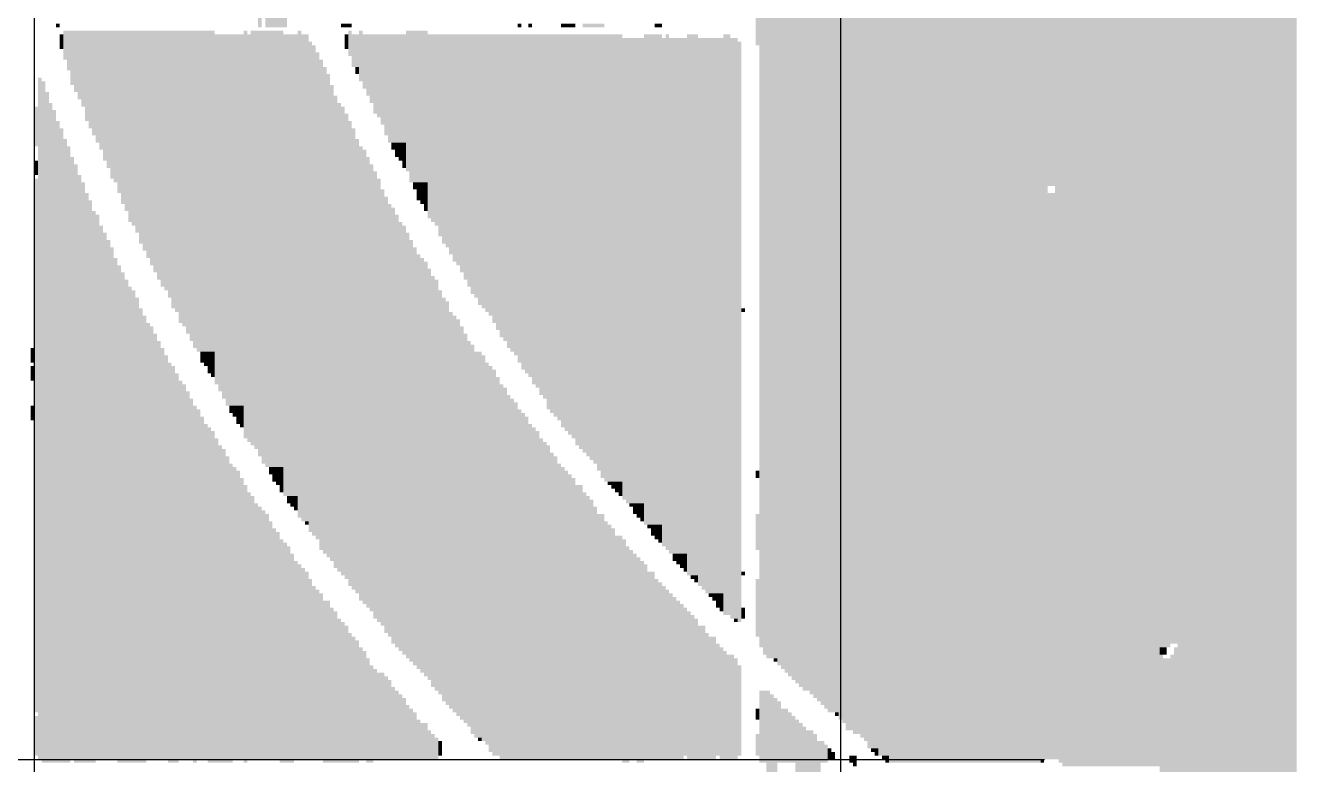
# Model space of a CAD drawing. Extents: x 0 to 19.7, y 0 to 11.
# Drawn here: x 17.14 to 19.7, y 2.247 to 3.736 of the extents above; entities that cross this region are included whole.
import ezdxf

# ---------------------------------------------------------------- set-up
doc = ezdxf.new("R2010")
doc.units = 0
doc.layers.get('0').update_dxf_attribs({"linetype": 'CONTINUOUS'})
doc.layers.add('1', color=1, linetype='CONTINUOUS')

# ---------------------------------------------------------------- blocks, each defined once
blk = doc.blocks.new('*U0')
at = {"color": 7}
for points in [[(2593, 1125), (2594, 1125), (2593, 316), (2594, 316)], [(2600, 1127), (2606, 1127), (2600, 310), (2606, 310)], [(2606, 1128), (2608, 1128), (2606, 310), (2608, 310)], [(2608, 1127), (2618, 1127), (2608, 310), (2618, 310)], [(2618, 1128), (2619, 1128), (2618, 310), (2619, 310)], [(2619, 1127), (2630, 1127), (2619, 310), (2630, 310)], [(2630, 1128), (2632, 1128), (2630, 310), (2632, 310)], [(2632, 1127), (2634, 1127), (2632, 310), (2634, 310)], [(2634, 1128), (2637, 1128), (2634, 310), (2637, 310)], [(2637, 1127), (2641, 1127), (2637, 310), (2641, 310)], [(2641, 1128), (2642, 1128), (2641, 310), (2642, 310)], [(2589, 1121), (2590, 1121), (2589, 319), (2590, 319)], [(2590, 1122), (2591, 1122), (2590, 318), (2591, 318)], [(2591, 1123), (2592, 1123), (2591, 318), (2592, 318)], [(2592, 1124), (2593, 1124), (2592, 317), (2593, 317)], [(2586, 1118), (2587, 1118), (2586, 322), (2587, 322)], [(2587, 1119), (2588, 1119), (2587, 321), (2588, 321)], [(2588, 1120), (2589, 1120), (2588, 319), (2589, 319)], [(2581, 1114), (2582, 1114), (2581, 326), (2582, 326)], [(2582, 1115), (2583, 1115), (2582, 325), (2583, 325)], [(2583, 1116), (2584, 1116), (2583, 324), (2584, 324)], [(2584, 1117), (2586, 1117), (2584, 324), (2586, 324)], [(2578, 1111), (2579, 1111), (2578, 329), (2579, 329)], [(2579, 1112), (2580, 1112), (2579, 328), (2580, 328)], [(2580, 1113), (2581, 1113), (2580, 327), (2581, 327)], [(2573, 1107), (2574, 1107), (2573, 333), (2574, 333)], [(2574, 1108), (2575, 1108), (2574, 332), (2575, 332)], [(2575, 1109), (2576, 1109), (2575, 331), (2576, 331)], [(2576, 1110), (2578, 1110), (2576, 330), (2578, 330)], [(2570, 1104), (2571, 1104), (2570, 336), (2571, 336)], [(2571, 1105), (2572, 1105), (2571, 335), (2572, 335)], [(2572, 1106), (2573, 1106), (2572, 334), (2573, 334)], [(2565, 1100), (2566, 1100), (2565, 340), (2566, 340)], [(2566, 1101), (2567, 1101), (2566, 339), (2567, 339)], [(2567, 1102), (2569, 1102), (2567, 339), (2569, 339)], [(2569, 1103), (2570, 1103), (2569, 337), (2570, 337)], [(2564, 1098), (2565, 1098), (2564, 342), (2565, 342)], [(2642, 792), (2675, 792), (2642, 470), (2675, 470)], [(2675, 790), (2678, 790), (2675, 342), (2678, 342)], [(2678, 791), (2679, 791), (2678, 343), (2679, 343)], [(2679, 790), (2680, 790), (2679, 343), (2680, 343)], [(2680, 771), (2695, 771), (2680, 0), (2695, 0)], [(2695, 770), (2696, 770), (2695, 0), (2696, 0)], [(2696, 769), (2697, 769), (2696, 0), (2697, 0)], [(2697, 770), (2698, 770), (2697, 0), (2698, 0)], [(2698, 771), (2713, 771), (2698, 0), (2713, 0)], [(2597, 589), (2600, 589), (2597, 312), (2600, 312)], [(2594, 586), (2597, 586), (2594, 314), (2597, 314)], [(2425, 549), (2426, 549), (2425, 514), (2426, 514)], [(2427, 541), (2428, 541), (2427, 514), (2428, 514)], [(2428, 539), (2429, 539), (2428, 514), (2429, 514)], [(2429, 537), (2430, 537), (2429, 514), (2430, 514)], [(2430, 534), (2431, 534), (2430, 514), (2431, 514)], [(2431, 531), (2432, 531), (2431, 514), (2432, 514)], [(2563, 531), (2564, 531), (2563, 509), (2564, 509)], [(2432, 528), (2433, 528), (2432, 514), (2433, 514)], [(2369, 515), (2370, 515), (2369, 514), (2370, 514)], [(2448, 515), (2451, 515), (2448, 514), (2451, 514)], [(2497, 515), (2498, 515), (2497, 514), (2498, 514)], [(2500, 515), (2501, 515), (2500, 514), (2501, 514)], [(2509, 515), (2513, 515), (2509, 514), (2513, 514)], [(2515, 515), (2521, 515), (2515, 514), (2521, 514)], [(2535, 515), (2537, 515), (2535, 514), (2537, 514)], [(2370, 512), (2371, 512), (2370, 508), (2371, 508)], [(2371, 513), (2413, 513), (2371, 505), (2413, 505)], [(2413, 512), (2421, 512), (2413, 415), (2421, 415)], [(2421, 513), (2422, 513), (2421, 400), (2422, 400)], [(2422, 512), (2423, 512), (2422, 399), (2423, 399)], [(2423, 513), (2432, 513), (2423, 398), (2432, 398)], [(2432, 512), (2436, 512), (2432, 384), (2436, 384)], [(2436, 513), (2437, 513), (2436, 378), (2437, 378)], [(2437, 512), (2439, 512), (2437, 377), (2439, 377)], [(2449, 512), (2450, 512), (2449, 508), (2450, 508)], [(2450, 513), (2451, 513), (2450, 506), (2451, 506)], [(2451, 512), (2453, 512), (2451, 503), (2453, 503)], [(2453, 513), (2454, 513), (2453, 499), (2454, 499)], [(2454, 512), (2466, 512), (2454, 497), (2466, 497)], [(2466, 513), (2472, 513), (2466, 474), (2472, 474)], [(2472, 512), (2526, 512), (2472, 461), (2526, 461)], [(2532, 512), (2537, 512), (2532, 376), (2537, 376)], [(2538, 512), (2539, 512), (2538, 369), (2539, 369)], [(2544, 512), (2547, 512), (2544, 362), (2547, 362)], [(2554, 512), (2556, 512), (2554, 351), (2556, 351)], [(2439, 510), (2440, 510), (2439, 374), (2440, 374)], [(2440, 509), (2441, 509), (2440, 373), (2441, 373)], [(2526, 511), (2532, 511), (2526, 383), (2532, 383)], [(2537, 511), (2538, 511), (2537, 370), (2538, 370)], [(2539, 511), (2544, 511), (2539, 368), (2544, 368)], [(2547, 511), (2554, 511), (2547, 359), (2554, 359)], [(2556, 511), (2558, 511), (2556, 350), (2558, 350)], [(2558, 510), (2559, 510), (2558, 349), (2559, 349)], [(2372, 505), (2413, 505), (2372, 502), (2413, 502)], [(2441, 507), (2442, 507), (2441, 372), (2442, 372)], [(2442, 505), (2443, 505), (2442, 369), (2443, 369)], [(2373, 502), (2413, 502), (2373, 498), (2413, 498)], [(2443, 503), (2444, 503), (2443, 368), (2444, 368)], [(2444, 501), (2445, 501), (2444, 367), (2445, 367)], [(2452, 503), (2453, 503), (2452, 501), (2453, 501)], [(2364, 500), (2365, 500), (2364, 311), (2365, 311)], [(2365, 499), (2366, 499), (2365, 310), (2366, 310)], [(2374, 498), (2413, 498), (2374, 496), (2413, 496)], [(2445, 498), (2446, 498), (2445, 366), (2446, 366)], [(2366, 496), (2367, 496), (2366, 310), (2367, 310)], [(2375, 496), (2413, 496), (2375, 494), (2413, 494)], [(2376, 494), (2413, 494), (2376, 492), (2413, 492)], [(2446, 495), (2447, 495), (2446, 364), (2447, 364)], [(2455, 497), (2466, 497), (2455, 495), (2466, 495)], [(2456, 495), (2466, 495), (2456, 493), (2466, 493)], [(2363, 492), (2364, 492), (2363, 481), (2364, 481)], [(2367, 493), (2368, 493), (2367, 310), (2368, 310)], [(2368, 491), (2369, 491), (2368, 310), (2369, 310)], [(2377, 492), (2413, 492), (2377, 488), (2413, 488)], [(2447, 493), (2448, 493), (2447, 363), (2448, 363)], [(2448, 492), (2449, 492), (2448, 362), (2449, 362)], [(2449, 490), (2450, 490), (2449, 361), (2450, 361)], [(2457, 493), (2466, 493), (2457, 490), (2466, 490)], [(2458, 490), (2466, 490), (2458, 489), (2466, 489)], [(2369, 488), (2370, 488), (2369, 310), (2370, 310)], [(2378, 488), (2413, 488), (2378, 486), (2413, 486)], [(2450, 488), (2451, 488), (2450, 359), (2451, 359)], [(2459, 489), (2466, 489), (2459, 487), (2466, 487)], [(2460, 487), (2466, 487), (2460, 484), (2466, 484)], [(2370, 486), (2371, 486), (2370, 310), (2371, 310)], [(2371, 483), (2372, 483), (2371, 310), (2372, 310)], [(2379, 486), (2413, 486), (2379, 484), (2413, 484)], [(2380, 484), (2413, 484), (2380, 482), (2413, 482)], [(2451, 486), (2452, 486), (2451, 358), (2452, 358)], [(2452, 483), (2453, 483), (2452, 357), (2453, 357)], [(2461, 484), (2466, 484), (2461, 482), (2466, 482)], [(2372, 481), (2373, 481), (2372, 310), (2373, 310)], [(2381, 482), (2413, 482), (2381, 480), (2413, 480)], [(2382, 480), (2413, 480), (2382, 477), (2413, 477)], [(2453, 481), (2454, 481), (2453, 355), (2454, 355)], [(2454, 480), (2455, 480), (2454, 354), (2455, 354)], [(2462, 482), (2466, 482), (2462, 480), (2466, 480)], [(2463, 480), (2466, 480), (2463, 478), (2466, 478)], [(2363, 477), (2364, 477), (2363, 473), (2364, 473)], [(2373, 478), (2374, 478), (2373, 311), (2374, 311)], [(2374, 476), (2375, 476), (2374, 310), (2375, 310)], [(2383, 477), (2413, 477), (2383, 475), (2413, 475)], [(2455, 478), (2456, 478), (2455, 353), (2456, 353)], [(2456, 476), (2457, 476), (2456, 352), (2457, 352)], [(2464, 478), (2466, 478), (2464, 477), (2466, 477)], [(2465, 477), (2466, 477), (2465, 475), (2466, 475)], [(2375, 473), (2376, 473), (2375, 310), (2376, 310)], [(2384, 475), (2413, 475), (2384, 472), (2413, 472)], [(2457, 474), (2458, 474), (2457, 350), (2458, 350)], [(2467, 474), (2472, 474), (2467, 471), (2472, 471)], [(2363, 472), (2364, 472), (2363, 324), (2364, 324)], [(2376, 471), (2377, 471), (2376, 310), (2377, 310)], [(2385, 472), (2413, 472), (2385, 471), (2413, 471)], [(2386, 471), (2413, 471), (2386, 468), (2413, 468)], [(2458, 472), (2459, 472), (2458, 349), (2459, 349)], [(2459, 469), (2460, 469), (2459, 348), (2460, 348)], [(2468, 471), (2472, 471), (2468, 469), (2472, 469)], [(2469, 469), (2472, 469), (2469, 466), (2472, 466)], [(2642, 470), (2644, 470), (2642, 311), (2644, 311)], [(2646, 470), (2675, 470), (2646, 311), (2675, 311)], [(2377, 468), (2378, 468), (2377, 310), (2378, 310)], [(2378, 466), (2379, 466), (2378, 310), (2379, 310)], [(2387, 468), (2413, 468), (2387, 465), (2413, 465)], [(2460, 467), (2461, 467), (2460, 346), (2461, 346)], [(2470, 466), (2472, 466), (2470, 465), (2472, 465)], [(2644, 468), (2646, 468), (2644, 311), (2646, 311)], [(2379, 463), (2380, 463), (2379, 310), (2380, 310)], [(2380, 462), (2381, 462), (2380, 311), (2381, 311)], [(2388, 465), (2413, 465), (2388, 463), (2413, 463)], [(2389, 463), (2413, 463), (2389, 460), (2413, 460)], [(2461, 465), (2462, 465), (2461, 345), (2462, 345)], [(2462, 464), (2463, 464), (2462, 343), (2463, 343)], [(2463, 462), (2464, 462), (2463, 342), (2464, 342)], [(2471, 465), (2472, 465), (2471, 463), (2472, 463)], [(2381, 459), (2382, 459), (2381, 311), (2382, 311)], [(2390, 460), (2413, 460), (2390, 459), (2413, 459)], [(2391, 459), (2413, 459), (2391, 457), (2413, 457)], [(2464, 460), (2465, 460), (2464, 341), (2465, 341)], [(2465, 459), (2466, 459), (2465, 340), (2466, 340)], [(2473, 461), (2526, 461), (2473, 460), (2526, 460)], [(2474, 460), (2526, 460), (2474, 459), (2526, 459)], [(2475, 459), (2526, 459), (2475, 456), (2526, 456)], [(2382, 457), (2383, 457), (2382, 311), (2383, 311)], [(2383, 455), (2384, 455), (2383, 311), (2384, 311)], [(2392, 457), (2413, 457), (2392, 454), (2413, 454)], [(2466, 457), (2467, 457), (2466, 339), (2467, 339)], [(2467, 455), (2468, 455), (2467, 338), (2468, 338)], [(2476, 456), (2526, 456), (2476, 454), (2526, 454)], [(2384, 453), (2385, 453), (2384, 311), (2385, 311)], [(2393, 454), (2413, 454), (2393, 452), (2413, 452)], [(2394, 452), (2413, 452), (2394, 450), (2413, 450)], [(2468, 453), (2469, 453), (2468, 337), (2469, 337)], [(2477, 454), (2526, 454), (2477, 453), (2526, 453)], [(2478, 453), (2526, 453), (2478, 451), (2526, 451)], [(2385, 450), (2386, 450), (2385, 311), (2386, 311)], [(2386, 448), (2387, 448), (2386, 310), (2387, 310)], [(2395, 450), (2413, 450), (2395, 448), (2413, 448)], [(2396, 448), (2413, 448), (2396, 446), (2413, 446)], [(2469, 451), (2470, 451), (2469, 336), (2470, 336)], [(2470, 450), (2471, 450), (2470, 335), (2471, 335)], [(2471, 449), (2472, 449), (2471, 334), (2472, 334)], [(2479, 451), (2526, 451), (2479, 449), (2526, 449)], [(2480, 449), (2526, 449), (2480, 448), (2526, 448)], [(2481, 448), (2526, 448), (2481, 446), (2526, 446)], [(2387, 446), (2388, 446), (2387, 310), (2388, 310)], [(2397, 446), (2413, 446), (2397, 444), (2413, 444)], [(2472, 447), (2473, 447), (2472, 333), (2473, 333)], [(2473, 445), (2474, 445), (2473, 331), (2474, 331)], [(2482, 446), (2526, 446), (2482, 444), (2526, 444)], [(2388, 444), (2389, 444), (2388, 310), (2389, 310)], [(2389, 442), (2390, 442), (2389, 310), (2390, 310)], [(2390, 441), (2391, 441), (2390, 310), (2391, 310)], [(2398, 444), (2413, 444), (2398, 442), (2413, 442)], [(2399, 442), (2413, 442), (2399, 441), (2413, 441)], [(2400, 441), (2413, 441), (2400, 439), (2413, 439)], [(2474, 444), (2475, 444), (2474, 330), (2475, 330)], [(2475, 441), (2476, 441), (2475, 329), (2476, 329)], [(2483, 444), (2526, 444), (2483, 442), (2526, 442)], [(2484, 442), (2526, 442), (2484, 440), (2526, 440)], [(2391, 439), (2392, 439), (2391, 310), (2392, 310)], [(2401, 439), (2413, 439), (2401, 436), (2413, 436)], [(2476, 439), (2477, 439), (2476, 327), (2477, 327)], [(2477, 438), (2478, 438), (2477, 326), (2478, 326)], [(2485, 440), (2526, 440), (2485, 439), (2526, 439)], [(2486, 439), (2526, 439), (2486, 437), (2526, 437)], [(2392, 436), (2393, 436), (2392, 310), (2393, 310)], [(2393, 434), (2394, 434), (2393, 310), (2394, 310)], [(2402, 436), (2413, 436), (2402, 435), (2413, 435)], [(2403, 435), (2413, 435), (2403, 432), (2413, 432)], [(2478, 435), (2479, 435), (2478, 325), (2479, 325)], [(2479, 434), (2480, 434), (2479, 324), (2480, 324)], [(2487, 437), (2526, 437), (2487, 436), (2526, 436)], [(2488, 436), (2526, 436), (2488, 435), (2526, 435)], [(2489, 435), (2526, 435), (2489, 434), (2526, 434)], [(2490, 434), (2526, 434), (2490, 432), (2526, 432)], [(2559, 436), (2560, 436), (2559, 435), (2560, 435)], [(2394, 432), (2395, 432), (2394, 311), (2395, 311)], [(2395, 431), (2396, 431), (2395, 311), (2396, 311)], [(2404, 432), (2413, 432), (2404, 431), (2413, 431)], [(2405, 431), (2413, 431), (2405, 429), (2413, 429)], [(2480, 433), (2481, 433), (2480, 323), (2481, 323)], [(2481, 431), (2482, 431), (2481, 322), (2482, 322)], [(2491, 432), (2526, 432), (2491, 430), (2526, 430)], [(2396, 429), (2397, 429), (2396, 311), (2397, 311)], [(2397, 427), (2398, 427), (2397, 311), (2398, 311)], [(2406, 429), (2413, 429), (2406, 427), (2413, 427)], [(2407, 427), (2413, 427), (2407, 425), (2413, 425)], [(2482, 429), (2483, 429), (2482, 321), (2483, 321)], [(2483, 427), (2484, 427), (2483, 320), (2484, 320)], [(2492, 430), (2526, 430), (2492, 428), (2526, 428)], [(2493, 428), (2526, 428), (2493, 427), (2526, 427)], [(2494, 427), (2526, 427), (2494, 425), (2526, 425)], [(2362, 425), (2363, 425), (2362, 421), (2363, 421)], [(2398, 425), (2399, 425), (2398, 311), (2399, 311)], [(2408, 425), (2413, 425), (2408, 424), (2413, 424)], [(2409, 424), (2413, 424), (2409, 421), (2413, 421)], [(2484, 426), (2485, 426), (2484, 318), (2485, 318)], [(2485, 424), (2487, 424), (2485, 317), (2487, 317)], [(2495, 425), (2526, 425), (2495, 424), (2526, 424)], [(2496, 424), (2526, 424), (2496, 423), (2526, 423)], [(2362, 420), (2363, 420), (2362, 416), (2363, 416)], [(2399, 423), (2400, 423), (2399, 311), (2400, 311)], [(2400, 421), (2401, 421), (2400, 310), (2401, 310)], [(2401, 420), (2402, 420), (2401, 310), (2402, 310)], [(2410, 421), (2413, 421), (2410, 420), (2413, 420)], [(2411, 420), (2413, 420), (2411, 418), (2413, 418)], [(2487, 423), (2488, 423), (2487, 316), (2488, 316)], [(2488, 421), (2489, 421), (2488, 315), (2489, 315)], [(2489, 420), (2490, 420), (2489, 313), (2490, 313)], [(2497, 423), (2526, 423), (2497, 421), (2526, 421)], [(2498, 421), (2526, 421), (2498, 419), (2526, 419)], [(2402, 418), (2403, 418), (2402, 310), (2403, 310)], [(2403, 416), (2404, 416), (2403, 311), (2404, 311)], [(2412, 418), (2413, 418), (2412, 417), (2413, 417)], [(2490, 419), (2491, 419), (2490, 312), (2491, 312)], [(2491, 417), (2492, 417), (2491, 312), (2492, 312)], [(2499, 419), (2526, 419), (2499, 418), (2526, 418)], [(2500, 418), (2526, 418), (2500, 417), (2526, 417)], [(2501, 417), (2526, 417), (2501, 415), (2526, 415)], [(2404, 415), (2405, 415), (2404, 311), (2405, 311)], [(2405, 413), (2406, 413), (2405, 311), (2406, 311)], [(2414, 415), (2421, 415), (2414, 413), (2421, 413)], [(2415, 413), (2421, 413), (2415, 411), (2421, 411)], [(2492, 415), (2493, 415), (2492, 311), (2493, 311)], [(2493, 414), (2494, 414), (2493, 311), (2494, 311)], [(2502, 415), (2526, 415), (2502, 414), (2526, 414)], [(2503, 414), (2526, 414), (2503, 412), (2526, 412)], [(2362, 409), (2363, 409), (2362, 405), (2363, 405)], [(2406, 411), (2407, 411), (2406, 311), (2407, 311)], [(2407, 409), (2408, 409), (2407, 310), (2408, 310)], [(2416, 411), (2421, 411), (2416, 409), (2421, 409)], [(2417, 409), (2421, 409), (2417, 407), (2421, 407)], [(2494, 412), (2495, 412), (2494, 311), (2495, 311)], [(2495, 411), (2496, 411), (2495, 311), (2496, 311)], [(2496, 410), (2497, 410), (2496, 311), (2497, 311)], [(2504, 412), (2526, 412), (2504, 411), (2526, 411)], [(2505, 411), (2526, 411), (2505, 408), (2526, 408)], [(2408, 408), (2409, 408), (2408, 311), (2409, 311)], [(2409, 406), (2410, 406), (2409, 311), (2410, 311)], [(2418, 407), (2421, 407), (2418, 406), (2421, 406)], [(2419, 406), (2421, 406), (2419, 404), (2421, 404)], [(2497, 408), (2498, 408), (2497, 311), (2498, 311)], [(2498, 407), (2499, 407), (2498, 311), (2499, 311)], [(2499, 406), (2500, 406), (2499, 311), (2500, 311)], [(2506, 408), (2526, 408), (2506, 407), (2526, 407)], [(2507, 407), (2526, 407), (2507, 406), (2526, 406)], [(2508, 406), (2526, 406), (2508, 405), (2526, 405)], [(2410, 404), (2411, 404), (2410, 311), (2411, 311)], [(2411, 403), (2412, 403), (2411, 310), (2412, 310)], [(2412, 402), (2413, 402), (2412, 310), (2413, 310)], [(2420, 404), (2421, 404), (2420, 403), (2421, 403)], [(2500, 404), (2501, 404), (2500, 311), (2501, 311)], [(2501, 403), (2502, 403), (2501, 311), (2502, 311)], [(2502, 402), (2503, 402), (2502, 311), (2503, 311)], [(2509, 405), (2526, 405), (2509, 403), (2526, 403)], [(2510, 403), (2526, 403), (2510, 402), (2526, 402)], [(2511, 402), (2526, 402), (2511, 401), (2526, 401)], [(2413, 400), (2414, 400), (2413, 310), (2414, 310)], [(2503, 400), (2504, 400), (2503, 311), (2504, 311)], [(2504, 399), (2505, 399), (2504, 311), (2505, 311)], [(2512, 401), (2526, 401), (2512, 400), (2526, 400)], [(2513, 400), (2526, 400), (2513, 398), (2526, 398)], [(2414, 398), (2415, 398), (2414, 310), (2415, 310)], [(2415, 397), (2416, 397), (2415, 310), (2416, 310)], [(2416, 395), (2417, 395), (2416, 310), (2417, 310)], [(2424, 398), (2432, 398), (2424, 397), (2432, 397)], [(2425, 397), (2432, 397), (2425, 395), (2432, 395)], [(2426, 395), (2432, 395), (2426, 393), (2432, 393)], [(2505, 398), (2506, 398), (2505, 311), (2506, 311)], [(2506, 396), (2507, 396), (2506, 311), (2507, 311)], [(2507, 395), (2508, 395), (2507, 311), (2508, 311)], [(2514, 398), (2526, 398), (2514, 397), (2526, 397)], [(2515, 397), (2526, 397), (2515, 396), (2526, 396)], [(2516, 396), (2526, 396), (2516, 395), (2526, 395)], [(2517, 395), (2526, 395), (2517, 394), (2526, 394)], [(2417, 393), (2418, 393), (2417, 310), (2418, 310)], [(2418, 392), (2419, 392), (2418, 311), (2419, 311)], [(2427, 393), (2432, 393), (2427, 392), (2432, 392)], [(2428, 392), (2432, 392), (2428, 390), (2432, 390)], [(2508, 393), (2509, 393), (2508, 311), (2509, 311)], [(2509, 392), (2510, 392), (2509, 311), (2510, 311)], [(2518, 394), (2526, 394), (2518, 393), (2526, 393)], [(2519, 393), (2526, 393), (2519, 391), (2526, 391)], [(2419, 391), (2420, 391), (2419, 311), (2420, 311)], [(2420, 389), (2421, 389), (2420, 311), (2421, 311)], [(2429, 390), (2432, 390), (2429, 388), (2432, 388)], [(2430, 388), (2432, 388), (2430, 387), (2432, 387)], [(2510, 391), (2511, 391), (2510, 311), (2511, 311)], [(2511, 390), (2512, 390), (2511, 311), (2512, 311)], [(2512, 389), (2513, 389), (2512, 311), (2513, 311)], [(2520, 391), (2526, 391), (2520, 389), (2526, 389)], [(2521, 389), (2526, 389), (2521, 388), (2526, 388)], [(2522, 388), (2526, 388), (2522, 387), (2526, 387)], [(2563, 391), (2564, 391), (2563, 389), (2564, 389)], [(2421, 387), (2422, 387), (2421, 310), (2422, 310)], [(2422, 385), (2423, 385), (2422, 311), (2423, 311)], [(2431, 387), (2432, 387), (2431, 385), (2432, 385)], [(2513, 387), (2515, 387), (2513, 311), (2515, 311)], [(2515, 385), (2516, 385), (2515, 311), (2516, 311)], [(2523, 387), (2526, 387), (2523, 386), (2526, 386)], [(2524, 386), (2526, 386), (2524, 385), (2526, 385)], [(2525, 385), (2526, 385), (2525, 384), (2526, 384)], [(2423, 384), (2424, 384), (2423, 311), (2424, 311)], [(2424, 382), (2425, 382), (2424, 311), (2425, 311)], [(2425, 381), (2426, 381), (2425, 311), (2426, 311)], [(2433, 384), (2436, 384), (2433, 382), (2436, 382)], [(2434, 382), (2436, 382), (2434, 381), (2436, 381)], [(2435, 381), (2436, 381), (2435, 380), (2436, 380)], [(2516, 384), (2517, 384), (2516, 311), (2517, 311)], [(2517, 383), (2518, 383), (2517, 311), (2518, 311)], [(2518, 381), (2519, 381), (2518, 311), (2519, 311)], [(2527, 383), (2532, 383), (2527, 382), (2532, 382)], [(2528, 382), (2532, 382), (2528, 381), (2532, 381)], [(2529, 381), (2532, 381), (2529, 379), (2532, 379)], [(2426, 380), (2427, 380), (2426, 311), (2427, 311)], [(2427, 379), (2428, 379), (2427, 311), (2428, 311)], [(2519, 379), (2521, 379), (2519, 311), (2521, 311)], [(2530, 379), (2532, 379), (2530, 378), (2532, 378)], [(2531, 378), (2532, 378), (2531, 377), (2532, 377)], [(2563, 379), (2564, 379), (2563, 369), (2564, 369)], [(2428, 377), (2429, 377), (2428, 311), (2429, 311)], [(2429, 375), (2430, 375), (2429, 311), (2430, 311)], [(2430, 374), (2431, 374), (2430, 311), (2431, 311)], [(2438, 377), (2439, 377), (2438, 376), (2439, 376)], [(2521, 377), (2522, 377), (2521, 311), (2522, 311)], [(2522, 376), (2523, 376), (2522, 311), (2523, 311)], [(2523, 375), (2524, 375), (2523, 311), (2524, 311)], [(2533, 376), (2537, 376), (2533, 375), (2537, 375)], [(2534, 375), (2537, 375), (2534, 373), (2537, 373)], [(2431, 372), (2432, 372), (2431, 310), (2432, 310)], [(2432, 371), (2433, 371), (2432, 310), (2433, 310)], [(2524, 373), (2526, 373), (2524, 311), (2526, 311)], [(2526, 372), (2527, 372), (2526, 310), (2527, 310)], [(2535, 373), (2537, 373), (2535, 372), (2537, 372)], [(2536, 372), (2537, 372), (2536, 371), (2537, 371)], [(2433, 370), (2434, 370), (2433, 310), (2434, 310)], [(2434, 368), (2435, 368), (2434, 310), (2435, 310)], [(2527, 370), (2528, 370), (2527, 310), (2528, 310)], [(2528, 369), (2529, 369), (2528, 311), (2529, 311)], [(2529, 368), (2530, 368), (2529, 311), (2530, 311)], [(2530, 367), (2531, 367), (2530, 310), (2531, 310)], [(2540, 368), (2544, 368), (2540, 366), (2544, 366)], [(2435, 366), (2436, 366), (2435, 311), (2436, 311)], [(2436, 365), (2437, 365), (2436, 311), (2437, 311)], [(2437, 364), (2438, 364), (2437, 311), (2438, 311)], [(2531, 366), (2532, 366), (2531, 310), (2532, 310)], [(2532, 365), (2533, 365), (2532, 311), (2533, 311)], [(2541, 366), (2544, 366), (2541, 365), (2544, 365)], [(2542, 365), (2544, 365), (2542, 364), (2544, 364)], [(2543, 364), (2544, 364), (2543, 363), (2544, 363)], [(2438, 363), (2439, 363), (2438, 311), (2439, 311)], [(2439, 361), (2440, 361), (2439, 311), (2440, 311)], [(2533, 363), (2535, 363), (2533, 311), (2535, 311)], [(2535, 361), (2536, 361), (2535, 311), (2536, 311)], [(2536, 360), (2537, 360), (2536, 311), (2537, 311)], [(2545, 362), (2547, 362), (2545, 361), (2547, 361)], [(2546, 361), (2547, 361), (2546, 360), (2547, 360)], [(2559, 363), (2560, 363), (2559, 362), (2560, 362)], [(2563, 361), (2564, 361), (2563, 345), (2564, 345)], [(2440, 359), (2441, 359), (2440, 311), (2441, 311)], [(2441, 358), (2442, 358), (2441, 311), (2442, 311)], [(2442, 357), (2443, 357), (2442, 311), (2443, 311)], [(2537, 359), (2538, 359), (2537, 311), (2538, 311)], [(2538, 358), (2539, 358), (2538, 311), (2539, 311)], [(2539, 357), (2540, 357), (2539, 311), (2540, 311)], [(2548, 359), (2554, 359), (2548, 358), (2554, 358)], [(2549, 358), (2554, 358), (2549, 357), (2554, 357)], [(2550, 357), (2554, 357), (2550, 356), (2554, 356)], [(2443, 355), (2445, 355), (2443, 310), (2445, 310)], [(2445, 353), (2446, 353), (2445, 310), (2446, 310)], [(2540, 356), (2541, 356), (2540, 311), (2541, 311)], [(2541, 355), (2542, 355), (2541, 311), (2542, 311)], [(2542, 354), (2543, 354), (2542, 311), (2543, 311)], [(2543, 353), (2544, 353), (2543, 312), (2544, 312)], [(2551, 356), (2554, 356), (2551, 355), (2554, 355)], [(2552, 355), (2554, 355), (2552, 353), (2554, 353)], [(2553, 353), (2554, 353), (2553, 352), (2554, 352)], [(2559, 353), (2560, 353), (2559, 350), (2560, 350)], [(2446, 352), (2447, 352), (2446, 310), (2447, 310)], [(2447, 350), (2448, 350), (2447, 310), (2448, 310)], [(2448, 349), (2449, 349), (2448, 310), (2449, 310)], [(2544, 352), (2545, 352), (2544, 311), (2545, 311)], [(2545, 351), (2546, 351), (2545, 311), (2546, 311)], [(2546, 350), (2547, 350), (2546, 311), (2547, 311)], [(2557, 350), (2558, 350), (2557, 349), (2558, 349)], [(2449, 348), (2450, 348), (2449, 310), (2450, 310)], [(2450, 346), (2451, 346), (2450, 310), (2451, 310)], [(2547, 348), (2549, 348), (2547, 311), (2549, 311)], [(2549, 346), (2550, 346), (2549, 311), (2550, 311)], [(2451, 345), (2452, 345), (2451, 310), (2452, 310)], [(2452, 344), (2453, 344), (2452, 310), (2453, 310)], [(2453, 342), (2454, 342), (2453, 311), (2454, 311)], [(2550, 345), (2552, 345), (2550, 311), (2552, 311)], [(2552, 343), (2553, 343), (2552, 312), (2553, 312)], [(2553, 342), (2554, 342), (2553, 311), (2554, 311)], [(2675, 342), (2677, 342), (2675, 340), (2677, 340)], [(2679, 342), (2680, 342), (2679, 0), (2680, 0)], [(2454, 341), (2455, 341), (2454, 311), (2455, 311)], [(2455, 339), (2456, 339), (2455, 310), (2456, 310)], [(2554, 341), (2555, 341), (2554, 311), (2555, 311)], [(2555, 340), (2557, 340), (2555, 311), (2557, 311)], [(2557, 339), (2558, 339), (2557, 311), (2558, 311)], [(2568, 339), (2569, 339), (2568, 338), (2569, 338)], [(2675, 340), (2676, 340), (2675, 0), (2676, 0)], [(2676, 339), (2678, 339), (2676, 0), (2678, 0)], [(2678, 340), (2679, 340), (2678, 0), (2679, 0)], [(2456, 337), (2457, 337), (2456, 310), (2457, 310)], [(2457, 336), (2458, 336), (2457, 311), (2458, 311)], [(2458, 335), (2460, 335), (2458, 311), (2460, 311)], [(2558, 337), (2559, 337), (2558, 312), (2559, 312)], [(2460, 334), (2461, 334), (2460, 311), (2461, 311)], [(2461, 333), (2462, 333), (2461, 311), (2462, 311)], [(2462, 331), (2463, 331), (2462, 311), (2463, 311)], [(2463, 330), (2464, 330), (2463, 311), (2464, 311)], [(2464, 329), (2465, 329), (2464, 311), (2465, 311)], [(2465, 328), (2466, 328), (2465, 311), (2466, 311)], [(2564, 330), (2567, 330), (2564, 310), (2567, 310)], [(2567, 329), (2568, 329), (2567, 290), (2568, 290)], [(2568, 328), (2569, 328), (2568, 291), (2569, 291)], [(2466, 326), (2467, 326), (2466, 311), (2467, 311)], [(2467, 325), (2468, 325), (2467, 311), (2468, 311)], [(2563, 325), (2564, 325), (2563, 322), (2564, 322)], [(2569, 327), (2570, 327), (2569, 310), (2570, 310)], [(2570, 325), (2572, 325), (2570, 310), (2572, 310)], [(2363, 323), (2364, 323), (2363, 312), (2364, 312)], [(2468, 324), (2469, 324), (2468, 311), (2469, 311)], [(2469, 322), (2470, 322), (2469, 311), (2470, 311)], [(2470, 321), (2472, 321), (2470, 311), (2472, 311)], [(2572, 324), (2573, 324), (2572, 310), (2573, 310)], [(2573, 323), (2574, 323), (2573, 310), (2574, 310)], [(2574, 322), (2575, 322), (2574, 297), (2575, 297)], [(2575, 321), (2576, 321), (2575, 297), (2576, 297)], [(2585, 324), (2586, 324), (2585, 323), (2586, 323)], [(2472, 319), (2473, 319), (2472, 311), (2473, 311)], [(2473, 318), (2474, 318), (2473, 311), (2474, 311)], [(2563, 318), (2564, 318), (2563, 312), (2564, 312)], [(2576, 320), (2577, 320), (2576, 299), (2577, 299)], [(2577, 319), (2579, 319), (2577, 301), (2579, 301)], [(2579, 318), (2580, 318), (2579, 302), (2580, 302)], [(2474, 317), (2475, 317), (2474, 311), (2475, 311)], [(2475, 316), (2476, 316), (2475, 312), (2476, 312)], [(2486, 317), (2487, 317), (2486, 316), (2487, 316)], [(2580, 316), (2582, 316), (2580, 310), (2582, 310)], [(2582, 315), (2583, 315), (2582, 310), (2583, 310)], [(2583, 314), (2584, 314), (2583, 311), (2584, 311)], [(2595, 314), (2597, 314), (2595, 313), (2597, 313)], [(2584, 313), (2585, 313), (2584, 311), (2585, 311)], [(2589, 312), (2591, 312), (2589, 310), (2591, 310)], [(2596, 313), (2597, 313), (2596, 312), (2597, 312)], [(2598, 312), (2600, 312), (2598, 311), (2600, 311)], [(2599, 311), (2600, 311), (2599, 310), (2600, 310)], [(2642, 311), (2643, 311), (2642, 310), (2643, 310)], [(2647, 311), (2675, 311), (2647, 310), (2675, 310)], [(2566, 310), (2567, 310), (2566, 289), (2567, 289)], [(2580, 310), (2581, 310), (2580, 303), (2581, 303)], [(2590, 310), (2591, 310), (2590, 309), (2591, 309)], [(2648, 310), (2675, 310), (2648, 309), (2675, 309)]]:
    blk.add_solid(points, dxfattribs=at)

msp = doc.modelspace()

# ---------------------------------------------------------------- linework, layer by layer
at = {"layer": '1'}
for p, q in [((17.1586, 0.2443), (17.1586, 10.465)), ((18.7815, 10.211), (18.7815, 0.2247)), ((19.1922, 2.2572), (0.1075, 2.2572))]:
    msp.add_line(p, q, dxfattribs=at)

# ---------------------------------------------------------------- block references
at = {"xscale": 0.007261200278071202, "yscale": 0.007261200278071202, "zscale": 0.007261200278071202}
msp.add_blockref('*U0', (0, 0), dxfattribs=at)

doc.saveas('drawing.dxf')
